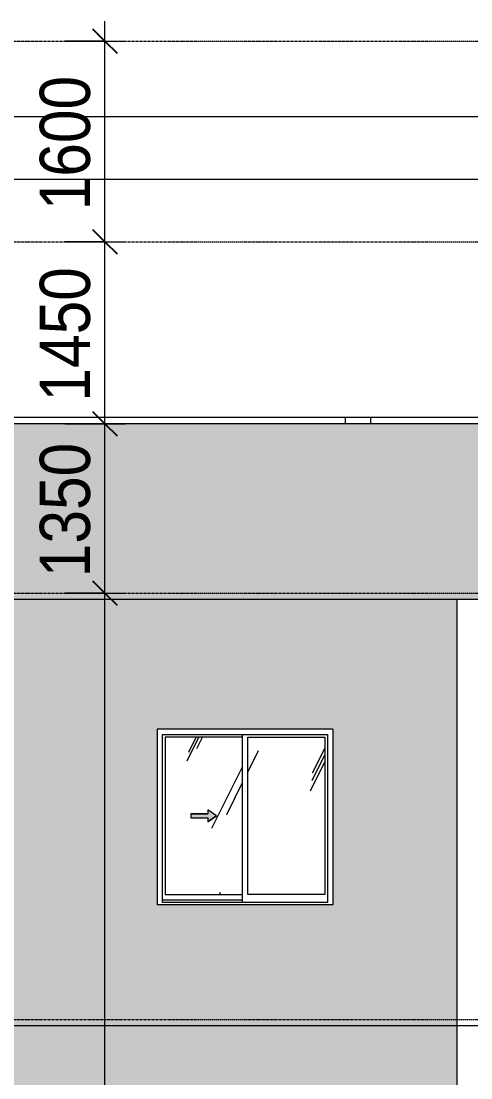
# Model space of a CAD drawing. Header units: millimetres. Extents: x -134153 to 99383, y -5233 to 35400.
# Drawn here: x -75938 to -72352, y 25535 to 33960 of the extents above; entities that cross this region are included whole.
import ezdxf

# ---------------------------------------------------------------- set-up
doc = ezdxf.new("R2010")
doc.units = ezdxf.units.MM
doc.linetypes.add('1 NÉT CALL OUT', pattern=[6, 3, -3])
doc.linetypes.add('Centre', pattern=[31.75, 6.35, -4.7625, 15.875, -4.7625])
for name, color, linetype, lineweight in [('0-1', 7, 'Continuous', 5), ('A-ANNO-DIMS', 211, 'Continuous', 9), ('A-ANNO-DIMS-160', 211, 'Continuous', 9), ('A-DETL-GENF', 92, 'Continuous', 9), ('A-DETL-GENF-1', 92, '1 NÉT CALL OUT', 9), ('A-FLOR-LEVL-2', 51, 'Centre', 9), ('A-GLAZ', 151, 'Continuous', 9), ('A-GLAZ-3', 7, '1 NÉT CALL OUT', 9), ('A-WALL', 113, 'Continuous', 9), ('A-WALL-PATT-2', 111, 'Continuous', 5), ('I-WALL', 2, 'Continuous', 9), ('S-BEAM-1', 7, 'Continuous', 9), ('S-COLS', 52, 'Continuous', 9)]:
    doc.layers.add(name, color=color, linetype=linetype, lineweight=lineweight)
doc.styles.add('UTM Avo', font='UTM Avo.ttf', dxfattribs={"width": 0.9, "height": 400})
doc.dimstyles.new('1_Dim_chi_tiet_2_5', dxfattribs={"dimscale": 304.8, "dimtxt": 399.720379, "dimasz": 0.629921, "dimexe": 0.524934, "dimexo": 0.0625, "dimgap": 0.052493, "dimtad": 1, "dimdec": 0, "dimrnd": 5, "dimzin": 0, "dimdsep": 46, "dimtxsty": 'UTM Avo', "dimblk1": 'OBLIQUE', "dimblk2": 'OBLIQUE', "dimsah": 1, "dimcen": 0.09, "dimdle": 0.524934, "dimazin": 0, "dimtfac": 1, "dimtdec": 4, "dimtix": 1, "dimtmove": 0, "dimatfit": 3, "dimfxl": 1.049869, "dimfxlon": 1, "dimtvp": 1, "dimtolj": 1, "dimtzin": 0, "dimarcsym": 2})
pattern_1 = [(63.435, (-79954.8, 1311.3), (-0.002, 1625.6), [567.96, -3066.99]), (63.435, (-81580.4, 1311.3), (-0.002, 1625.6), [567.96, -3066.99]), (63.435, (-79176.65, 1625.35), (-0.002, 1625.6), [567.96, -3066.99]), (63.435, (-80802.25, 1625.35), (-0.002, 1625.6), [567.96, -3066.99]), (63.435, (-79294.4, 1514.5), (-0.002, 1625.6), [567.96, -3066.99]), (63.435, (-80920, 1514.5), (-0.002, 1625.6), [567.96, -3066.99]), (63.435, (-79414.5, 2149.4), (-0.002, 1625.6), [276.055, -3358.9]), (63.435, (-81040.1, 2149.4), (-0.002, 1625.6), [276.055, -3358.9]), (63.435, (-79493, 2051.15), (-0.002, 1625.6), [567.96, -3066.99]), (63.435, (-81118.6, 2051.15), (-0.002, 1625.6), [567.96, -3066.99]), (63.435, (-79479.15, 2121.7), (-0.002, 1625.6), [567.96, -3066.99]), (63.435, (-81104.76, 2121.7), (-0.002, 1625.6), [567.96, -3066.99]), (63.435, (-80135, 1812.2), (-0.002, 1625.6), [567.96, -3066.99]), (63.435, (-81760.6, 1812.2), (-0.002, 1625.6), [567.96, -3066.99]), (63.435, (-80121.15, 1895.35), (-0.002, 1625.6), [567.96, -3066.99]), (63.435, (-81746.75, 1895.35), (-0.002, 1625.6), [567.96, -3066.99]), (63.435, (-80117.4, 1955.3), (-0.002, 1625.6), [567.96, -3066.99]), (63.435, (-81743, 1955.3), (-0.002, 1625.6), [567.96, -3066.99])]

# ---------------------------------------------------------------- blocks, each defined once
blk = doc.blocks.new('NCV_TKTC_KET CAU_rvt-1-TKCS_MẶT ĐỨNG HƯỚNG BẮC')
at = {"layer": 'S-BEAM-1'}
for p, q in [((-77177.6, 33200), (-69327.6, 33200)), ((-77167.5, 32700), (-69337.6, 32700))]:
    blk.add_line(p, q, dxfattribs=at)
blk = doc.blocks.new('G1_SOF - BO TRU - 200x200-3061822-TKCS_MẶT ĐỨNG HƯỚNG BẮC')
at = {"layer": 'S-COLS'}
for p, q in [((-56952.5, 30750), (-56952.5, 30800)), ((-56752.5, 30800), (-56952.5, 30800)), ((-56752.5, 30800), (-56752.5, 30750))]:
    blk.add_line(p, q, dxfattribs=at)
blk = doc.blocks.new('1_FAMILY RVT - W01-WxH 1400x1400xmm-V216-TKCS_MẶT ĐỨNG HƯỚNG BẮC')
at = {"layer": 'A-DETL-GENF-1'}
blk.add_hatch(color=256, dxfattribs=at).paths.add_polyline_path([(-74448.1, 27576.5), (-74380.3, 27623.9), (-74448.1, 27671.4), (-74448.1, 27640.9), (-74583.5, 27640.9), (-74583.5, 27607), (-74448.1, 27607)])
at = {"layer": 'A-GLAZ'}
h = blk.add_hatch(dxfattribs=at)
h.set_pattern_fill('FP_1', color=256, style=0, pattern_type=2)
h.set_pattern_definition(pattern_1)
h.paths.add_polyline_path([(-74243.4, 26997), (-74174.8, 26997), (-74174.8, 28250.9), (-74789.1, 28250.9), (-74789.1, 26997)])
h.paths.add_polyline_path([(-74448.1, 27576.5), (-74448.1, 27607), (-74583.5, 27607), (-74583.5, 27640.9), (-74448.1, 27640.9), (-74448.1, 27671.4), (-74380.3, 27623.9), (-74404.5, 27607)])
h = blk.add_hatch(dxfattribs=at)
h.set_pattern_fill('FP_1', color=256, style=0, pattern_type=2)
h.set_pattern_definition(pattern_1)
h.paths.add_polyline_path([(-73516.1, 26997), (-73516.1, 28250.9), (-74130.3, 28250.9), (-74130.3, 26997)])
at = {"layer": 'A-DETL-GENF'}
for p, q in [((-74583.5, 27640.9), (-74583.5, 27607)), ((-74583.5, 27640.9), (-74448.1, 27640.9)), ((-74448.1, 27640.9), (-74583.5, 27640.9)), ((-74583.5, 27640.9), (-74583.5, 27607)), ((-74448.1, 27671.4), (-74448.1, 27640.9)), ((-74380.3, 27623.9), (-74448.1, 27671.4)), ((-74380.3, 27623.9), (-74448.1, 27671.4)), ((-74448.1, 27671.4), (-74448.1, 27640.9)), ((-74583.5, 27607), (-74448.1, 27607)), ((-74583.5, 27607), (-74448.1, 27607)), ((-74380.3, 27623.9), (-74448.1, 27576.5)), ((-74448.1, 27576.5), (-74380.3, 27623.9)), ((-74448.1, 27607), (-74448.1, 27576.5)), ((-74448.1, 27607), (-74448.1, 27576.5))]:
    blk.add_line(p, q, dxfattribs=at)
at = {"layer": 'A-GLAZ'}
for p, q in [((-73452.6, 28314.4), (-74852.6, 28314.4)), ((-74852.6, 28314.4), (-74852.6, 26914.4)), ((-73452.6, 28314.4), (-73452.6, 26914.4)), ((-74811.6, 28273.5), (-73493.5, 28273.5)), ((-74811.6, 26933.5), (-74811.6, 28273.5)), ((-74789.1, 28250.9), (-74789.1, 26997)), ((-74174.8, 28250.9), (-74789.1, 28250.9)), ((-74174.8, 28273.5), (-74174.8, 26933.5)), ((-74130.3, 26997), (-74130.3, 28250.9)), ((-74130.3, 28250.9), (-73516.1, 28250.9)), ((-73516.1, 28250.9), (-73516.1, 26997)), ((-73493.5, 26933.5), (-73493.5, 28273.5)), ((-74789.1, 26997), (-74174.8, 26997)), ((-73516.1, 26997), (-74130.3, 26997)), ((-73452.6, 26914.4), (-74852.6, 26914.4)), ((-74174.8, 26952.5), (-74811.6, 26952.5)), ((-74174.8, 26952.5), (-74811.6, 26952.5)), ((-73493.5, 26933.5), (-74811.6, 26933.5))]:
    blk.add_line(p, q, dxfattribs=at)
blk = doc.blocks.new('DIMBLOCK16-TKCS_MẶT ĐỨNG HƯỚNG BẮC')
at = {"layer": 'A-ANNO-DIMS-160', "lineweight": 25}
for p, q in [((-75269.2, 32200), (-75365.2, 32296)), ((-75269.2, 32200), (-75173.2, 32104)), ((-75269.2, 30750), (-75365.2, 30846)), ((-75269.2, 30750), (-75173.2, 30654))]:
    blk.add_line(p, q, dxfattribs=at)
at = {"layer": 'A-ANNO-DIMS-160'}
for p, q in [((-75589.2, 32200), (-75109.2, 32200)), ((-75269.2, 32200), (-75589.2, 32200)), ((-75269.2, 30590), (-75269.2, 32200)), ((-75589.2, 30750), (-75109.2, 30750)), ((-75269.2, 30750), (-75589.2, 30750))]:
    blk.add_line(p, q, dxfattribs=at)
at = {"layer": 'A-ANNO-DIMS-160', "color": 0, "insert": (-75788.8, 30927.2), "char_height": 400, "width": 1314.636, "attachment_point": 1, "rotation": 90, "line_spacing_factor": 1.110334, "style": 'UTM Avo'}
blk.add_mtext('1450', dxfattribs=at)
blk = doc.blocks.new('_Oblique')
at = {"color": 0, "linetype": 'ByBlock', "lineweight": -2}
blk.add_line((-0.5, -0.5), (0.5, 0.5), dxfattribs=at)
blk = doc.blocks.new('DIMBLOCK17-TKCS_MẶT ĐỨNG HƯỚNG BẮC')
at = {"layer": 'A-ANNO-DIMS-160'}
for p, q in [((-75269.2, 32200), (-75269.2, 33960)), ((-75589.2, 33800), (-75109.2, 33800)), ((-75269.2, 33800), (-75589.2, 33800)), ((-75589.2, 32200), (-75109.2, 32200)), ((-75269.2, 32200), (-75589.2, 32200))]:
    blk.add_line(p, q, dxfattribs=at)
at = {"layer": 'A-ANNO-DIMS-160', "lineweight": 25}
for p, q in [((-75269.2, 33800), (-75365.2, 33896)), ((-75269.2, 33800), (-75173.2, 33704)), ((-75269.2, 32200), (-75365.2, 32296)), ((-75269.2, 32200), (-75173.2, 32104))]:
    blk.add_line(p, q, dxfattribs=at)
at = {"layer": 'A-ANNO-DIMS-160', "color": 0, "insert": (-75788.8, 32452.2), "char_height": 400, "width": 1314.636, "attachment_point": 1, "rotation": 90, "line_spacing_factor": 1.110334, "style": 'UTM Avo'}
blk.add_mtext('1600', dxfattribs=at)
blk = doc.blocks.new('DIMBLOCK50-TKCS_MẶT ĐỨNG HƯỚNG BẮC')
at = {"layer": 'A-ANNO-DIMS-160', "lineweight": 25}
for p, q in [((-75269.2, 29400), (-75365.2, 29496)), ((-75269.2, 29400), (-75173.2, 29304)), ((-75269.2, 11750), (-75365.2, 11846)), ((-75269.2, 11750), (-75173.2, 11654))]:
    blk.add_line(p, q, dxfattribs=at)
at = {"layer": 'A-ANNO-DIMS-160'}
for p, q in [((-75589.2, 29400), (-75109.2, 29400)), ((-75269.2, 29400), (-75589.2, 29400)), ((-75269.2, 11750), (-75269.2, 29400)), ((-75589.2, 11750), (-75109.2, 11750)), ((-75269.2, 11750), (-75589.2, 11750))]:
    blk.add_line(p, q, dxfattribs=at)
at = {"layer": 'A-ANNO-DIMS-160', "color": 0, "insert": (-75788.8, 19890.3), "char_height": 400, "width": 1643.295, "attachment_point": 1, "rotation": 90, "line_spacing_factor": 1.110334, "style": 'UTM Avo'}
blk.add_mtext('17650', dxfattribs=at)
blk = doc.blocks.new('DIMBLOCK51-TKCS_MẶT ĐỨNG HƯỚNG BẮC')
at = {"layer": 'A-ANNO-DIMS-160', "lineweight": 25}
for p, q in [((-75269.2, 30750), (-75365.2, 30846)), ((-75269.2, 30750), (-75173.2, 30654)), ((-75269.2, 29400), (-75365.2, 29496)), ((-75269.2, 29400), (-75173.2, 29304))]:
    blk.add_line(p, q, dxfattribs=at)
at = {"layer": 'A-ANNO-DIMS-160'}
for p, q in [((-75269.2, 29400), (-75269.2, 30910)), ((-75589.2, 30750), (-75109.2, 30750)), ((-75269.2, 30750), (-75589.2, 30750)), ((-75589.2, 29400), (-75109.2, 29400)), ((-75269.2, 29400), (-75589.2, 29400))]:
    blk.add_line(p, q, dxfattribs=at)
at = {"layer": 'A-ANNO-DIMS-160', "color": 0, "insert": (-75788.8, 29527.2), "char_height": 400, "width": 1314.636, "attachment_point": 1, "rotation": 90, "line_spacing_factor": 1.110334, "style": 'UTM Avo'}
blk.add_mtext('1350', dxfattribs=at)

msp = doc.modelspace()

# ---------------------------------------------------------------- hatches: boundary and pattern name
at = {"layer": 'A-WALL-PATT-2'}
msp.add_hatch(color=256, dxfattribs=at).paths.add_polyline_path([(-105942.6, 29350), (-77527.6, 29350), (-77527.6, 29400), (-77177.6, 29400), (-77177.6, 29350), (-54962.6, 29350), (-54962.6, 30750), (-105942.6, 30750), (-105942.6, 29485.2)])
h = msp.add_hatch(color=256, dxfattribs=at)
h.paths.add_polyline_path([(-76052.6, 25950), (-72462.6, 25950), (-72462.6, 29350), (-76052.6, 29350), (-76052.6, 26388.5)])
h.paths.add_polyline_path([(-73452.6, 26914.4), (-74852.6, 26914.4), (-74852.6, 28314.4), (-73452.6, 28314.4), (-73452.6, 26933.5)])
h = msp.add_hatch(color=256, dxfattribs=at)
h.paths.add_polyline_path([(-76052.6, 22550), (-72462.6, 22550), (-72462.6, 25950), (-76052.6, 25950), (-76052.6, 23076.6)])
h.paths.add_polyline_path([(-74243.4, 23514.4), (-74852.6, 23514.4), (-74852.6, 24914.4), (-73452.6, 24914.4), (-73452.6, 23514.4), (-73493.5, 23514.4)])

# ---------------------------------------------------------------- linework, layer by layer
at = {"layer": 'A-FLOR-LEVL-2'}
for p, q in [((-134152.6, 33800), (-25724.3, 33800)), ((-134152.6, 32200), (-25724.3, 32200)), ((-134152.6, 29400), (-25724.3, 29400)), ((-134152.6, 26000), (-25724.3, 26000))]:
    msp.add_line(p, q, dxfattribs=at)
at = {"layer": 'A-WALL'}
for p, q in [((-73352.5, 30800), (-77167.5, 30800)), ((-69337.6, 30800), (-73152.5, 30800)), ((-72452.6, 29350), (-76052.6, 29350)), ((-72462.6, 5550), (-72462.6, 29350)), ((-65852.6, 29350), (-72452.6, 29350)), ((-72452.6, 25950), (-76052.6, 25950)), ((-62257.6, 25950), (-76052.6, 25950))]:
    msp.add_line(p, q, dxfattribs=at)
at = {"layer": 'I-WALL'}
msp.add_line((-34062.6, 30750), (-105942.6, 30750), dxfattribs=at)

# ---------------------------------------------------------------- block references
at = {"layer": '0-1'}
msp.add_blockref('NCV_TKTC_KET CAU_rvt-1-TKCS_MẶT ĐỨNG HƯỚNG BẮC', (0, 0), dxfattribs=at)
at = {"layer": 'A-GLAZ-3'}
msp.add_blockref('1_FAMILY RVT - W01-WxH 1400x1400xmm-V216-TKCS_MẶT ĐỨNG HƯỚNG BẮC', (0, 0), dxfattribs=at)
at = {"layer": 'S-COLS'}
msp.add_blockref('G1_SOF - BO TRU - 200x200-3061822-TKCS_MẶT ĐỨNG HƯỚNG BẮC', (-16400, 0), dxfattribs=at)

# ---------------------------------------------------------------- dimensions: what is measured, and where the dimension line sits
at = {"layer": 'A-ANNO-DIMS'}
for base, p1, p2, override, picture, middle in [((-75269.2, 33800), (-75589.2, 32200), (-75589.2, 33800), {"dimpost": '<>', "dimfxl": 1600}, 'DIMBLOCK17-TKCS_MẶT ĐỨNG HƯỚNG BẮC', (-75492.2, 33000)), ((-75269.2, 32200), (-75589.2, 30750), (-75589.2, 32200), {"dimpost": '<>', "dimfxl": 1450}, 'DIMBLOCK16-TKCS_MẶT ĐỨNG HƯỚNG BẮC', (-75492.2, 31475)), ((-75269.2, 30750), (-75589.2, 29400), (-75589.2, 30750), {"dimpost": '<>', "dimfxl": 1350}, 'DIMBLOCK51-TKCS_MẶT ĐỨNG HƯỚNG BẮC', (-75492.2, 30075)), ((-75269.2, 29400), (-75589.2, 11750), (-75589.2, 29400), {"dimpost": '<>', "dimfxl": 17650}, 'DIMBLOCK50-TKCS_MẶT ĐỨNG HƯỚNG BẮC', (-75492.2, 20575))]:
    dim = msp.add_linear_dim(base=base, p1=p1, p2=p2, angle=90, dimstyle='1_Dim_chi_tiet_2_5', override=override, dxfattribs=at)
    dim.commit()
    dim.dimension.update_dxf_attribs({"geometry": picture, "text_midpoint": middle})

doc.saveas('drawing.dxf')
